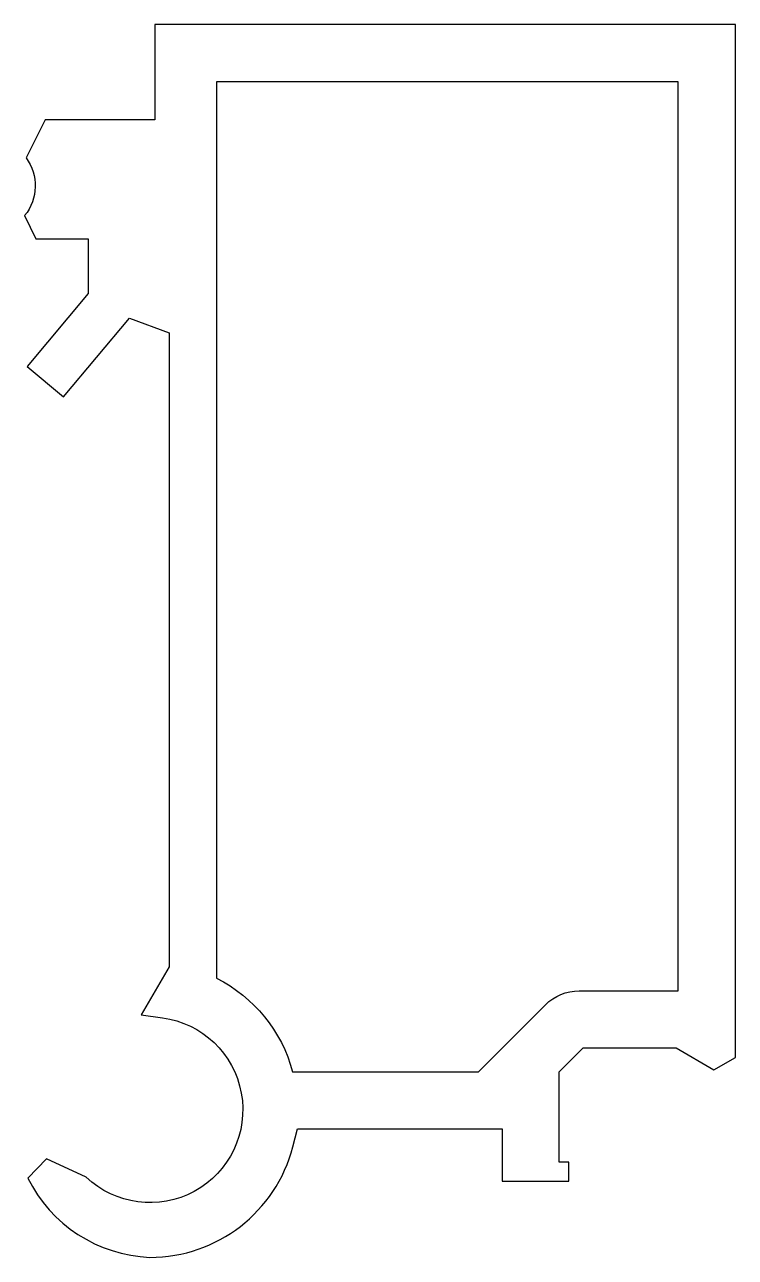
# Model space of a CAD drawing. Header units: millimetres. Extents: x -14.9 to 0, y -3.9 to 22.
import ezdxf

# ---------------------------------------------------------------- set-up
doc = ezdxf.new("R2010")
doc.units = ezdxf.units.MM

msp = doc.modelspace()

# ---------------------------------------------------------------- linework, layer by layer
for points in [[(-12.2, 22), (-12.2, 20), (-14.5, 20), (-14.904, 19.205, -0.339409), (-14.934, 17.988), (-14.7, 17.5), (-13.6, 17.5), (-13.6, 16.348), (-13.6, 16.348), (-14.883, 14.818), (-14.12, 14.178), (-12.733, 15.832), (-11.9, 15.528), (-11.9, 2.203), (-12.484, 1.192), (-12.04, 1.133, -1.373176), (-13.64, -2.217), (-14.473, -1.828), (-14.869, -2.233, 0.274409), (-12.3, -3.9, 0.341999), (-9.298, -1.575), (-9.202, -1.2), (-4.9, -1.2), (-4.9, -2.3), (-3.5, -2.3), (-3.5, -1.9), (-3.7, -1.9), (-3.7, 0), (-3.2, 0.5), (-1.246, 0.5), (-0.45, 0.04), (0, 0.3), (0, 22)], [(-10.9, 1.966, -0.213458), (-9.305, 0), (-5.397, 0), (-3.99, 1.407, -0.198912), (-3.283, 1.7), (-1.2, 1.7), (-1.2, 20.8), (-10.9, 20.8), (-10.9, 1.966)]]:
    msp.add_lwpolyline(points, format="xyb", close=True)

doc.saveas('drawing.dxf')
